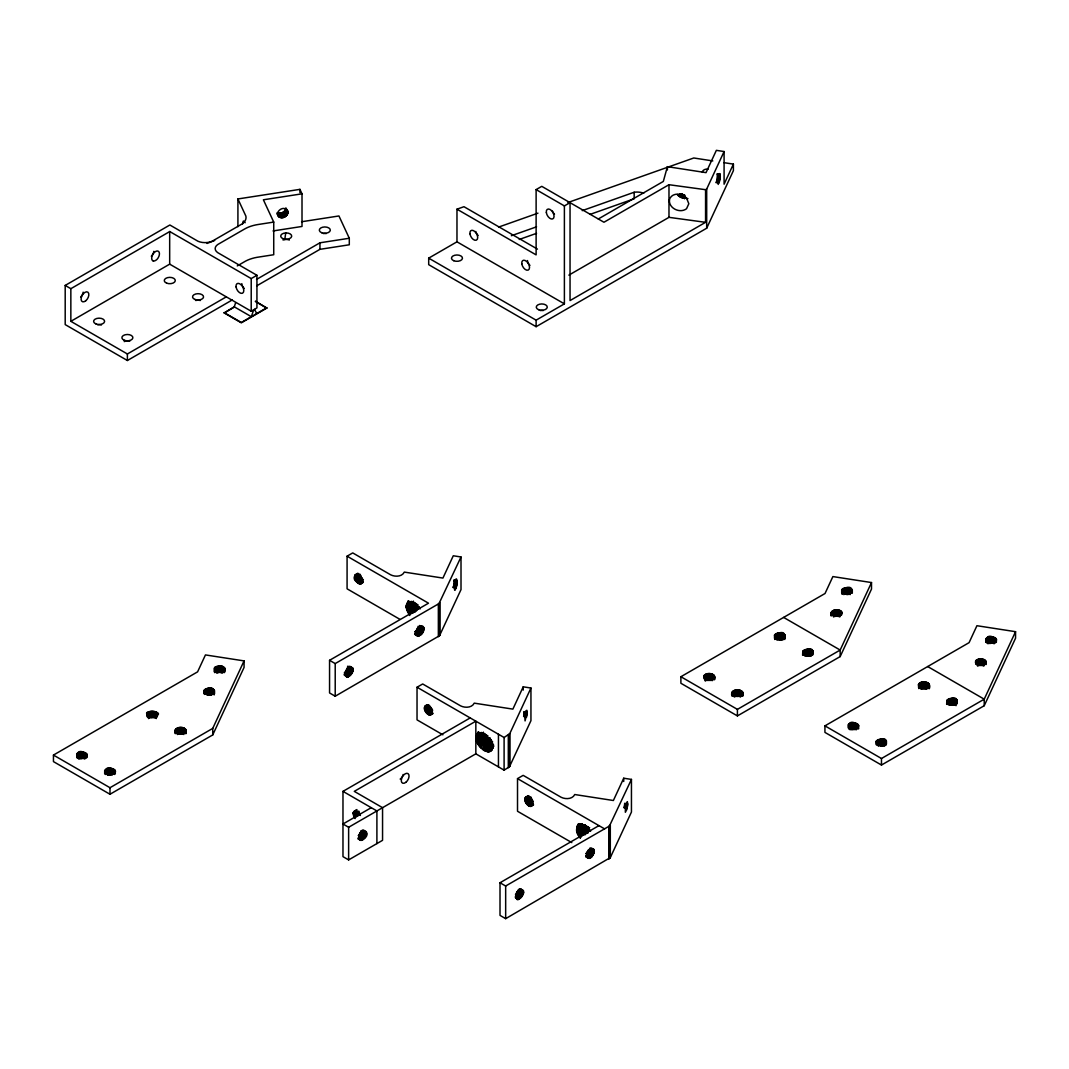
<?xml version="1.0" encoding="UTF-8"?>
<svg xmlns="http://www.w3.org/2000/svg" width="1069" height="1069" viewBox="0 0 1069 1069"><rect width="100%" height="100%" fill="white"/><g stroke="black" fill="none" stroke-linecap="round" stroke-linejoin="round"><path stroke-width="1.5" d="M175.182 730.327C175.877 735.058 185.431 735.058 186.126 730.327C184.015 725.263 172.804 726.88 175.182 733.588M237.919 226.695L237.919 198.954L299.935 189.36L302.006 193.823L302.006 226.454L273.049 230.944M299.935 192.62L299.935 189.36M470.186 717.927L342.975 791.367L342.975 856.643L348.628 859.904L382.555 840.328L382.555 807.683L354.28 791.367L475.839 721.187L475.839 753.832L504.1 770.148L509.459 766.767L530.946 720.666L530.946 688.022L523.222 686.832L512.879 709.121L474.262 703.148C471.883 707.972 464.855 708.025 460.592 705.861L422.683 683.973L417.03 687.233L417.03 719.878L442.887 734.804M723.887 162.648L733.401 164.118L733.401 170.639L706.689 228.218L536.117 326.686L428.696 264.671L428.696 258.15L456.971 241.821L456.971 209.19L463.973 206.705L537.453 249.117M598.306 218.985L663.328 181.436L667.403 166.67L706.021 172.643L716.364 150.341L724.087 151.544L724.087 184.189L733.401 164.118M627.69 803.808L626.982 809.233L625.352 812.28L625.352 805.411L627.356 801.643L627.69 803.808L624.603 803.327M720.319 176.773L719.624 173.592L717.687 179.418L718.208 184.429L720.319 176.773L717.205 176.652M409.828 615.517L406.247 607.459L408.238 600.898M476.159 737.69C478.618 726.145 493.637 739.454 492.475 747.111C490.003 758.656 474.997 745.36 476.159 737.69L478.685 732.238M586.4 826.096L580.28 837.949C570.165 827.232 583.113 817.451 590.582 831.348M353.184 670.303C346.383 655.391 341.091 691.75 353.184 670.303L347.532 667.043M360.266 840.314C377.076 834.582 356.338 822.609 359.785 840.034M414.692 634.184C419.315 639.596 426.331 630.697 423.003 626.327C418.62 624.71 414.318 632.073 417.044 635.534M457.158 583.086C455.942 566.476 451.906 605.802 457.158 583.086L454.098 582.258M523.623 892.749C516.821 877.823 511.543 914.182 523.623 892.749L519.387 890.29M594.297 851.94C594.698 845.232 587.362 850.109 586.146 853.556L591.144 857.405L591.798 856.817L594.297 851.94L590.048 849.494M360.881 583.915C344.071 578.182 364.81 566.209 361.362 583.634M355.095 818.573L353.211 812.814L356.886 809.567M424.446 707.838C425.449 701.411 433.105 708.319 432.223 712.328C431.208 718.742 423.551 711.847 424.446 707.838L428.682 705.393M524.946 799.224C525.948 792.797 533.605 799.706 532.709 803.714C531.707 810.128 524.051 803.233 524.946 799.224L529.182 796.779M242.623 223.902L243.171 221.377A13.79 2.913 81.2 0 1 243.505 221.042L245.162 222.726M280.038 217.421C273.771 214.856 280.319 206.491 285.356 208.829C291.623 211.395 285.076 219.773 280.038 217.421L277.218 212.637C280.693 214.441 285.744 211.849 285.931 207.84M284.782 239.55L285.717 232.922M682.824 194.371L681.995 193.903L681.341 197.591L687.942 198.607M360.934 830.733L360.761 831.588L366.413 834.849M682.877 195.654L682.971 198.206L683.719 194.705L684.641 198.593L685.256 196.188M87.19 755.355C73.828 767.048 73.828 743.102 87.19 754.808M115.465 771.123C102.103 759.431 102.103 783.377 115.465 771.671M150.97 711.219L150.97 717.74C174.688 711.273 132.489 708.025 151.905 717.446M203.738 691.068C217.114 679.376 217.114 703.322 203.738 691.616M214.254 668.232C213.626 672.682 219.933 671.933 222.713 672.976L222.713 666.455L220.989 665.987L215.069 667.23L214.254 671.492M225.038 669.328L223.448 671.292L220.04 672.214M714.626 677.011C712.996 681.113 704.458 681.06 703.669 676.463C705.794 671.399 717.005 673.016 714.626 679.724M742.888 696.039C745.748 687.795 729.085 687.795 731.944 696.039M742.888 693.327C741.191 697.309 733.641 697.309 731.944 693.327M774.504 635.12C782.855 649.564 791.915 624.831 774.504 635.12L774.504 638.38M802.779 651.435C811.13 665.88 820.177 641.159 802.779 651.435L802.605 655.244M831.174 613.272C832.804 617.374 841.343 617.334 842.118 612.724C840.007 607.66 828.796 609.29 831.174 615.985M841.691 589.888C850.042 604.332 859.088 579.612 841.691 589.888L841.691 593.148M858.674 726.145C845.312 737.851 845.312 713.892 858.674 725.597M876.152 741.365C884.504 755.823 893.564 731.089 876.152 741.365L876.152 744.639M929.349 688.61C932.208 681.594 920.69 679.51 918.391 684.788C919.18 689.398 927.705 689.438 929.349 685.349M946.827 700.569C955.178 715.014 964.238 690.293 946.827 700.569L946.666 704.377M996.522 639.569C983.159 627.864 983.159 651.809 996.522 640.117M352.329 672.909L346.677 669.635L351.848 673.737L346.196 670.463L351.3 674.499L345.648 671.238L347.345 667.898L353.011 671.158M423.003 632.1L417.351 628.839L422.522 632.928L416.87 629.668L421.961 633.703L416.309 630.443L418.019 627.102L423.671 630.363M255.424 301.177L266.822 308.086L241.313 322.811L224.209 312.936L234.245 306.816L235.674 302.661M253.714 309.769L251.349 316.691L234.245 306.816M417.872 609.41L418.874 606.524M490.765 739.401L484.31 750.558L488.827 737.57M587.816 833.285L589.313 828.956M414.972 612.27L417.712 604.56M487.651 735.606L482.72 749.489L488.399 737.65M585.411 834.702L588.15 826.992M412.888 612.617L416.175 603.678M486.128 734.724L481.197 748.14L487.504 735.472M583.327 835.049L586.627 826.11M410.389 614.087L414.799 602.595L409.186 614.675M484.751 733.641L479.781 746.563L485.914 734.71M580.28 837.949L585.237 825.027M412.928 603.036L408.599 613.793L414.598 602.555M483.482 732.546L478.538 744.839L484.551 733.615M583.367 825.468L579.037 836.225L585.037 824.987M409.614 601.767L406.554 609.21L410.255 601.74M479.553 732.813L476.507 740.256L480.208 732.786M580.053 824.199L577.006 831.642L580.708 824.172M680.766 194.478L679.817 196.749L681.341 197.591L682.329 195.44M411.953 601.606L407.583 611.962L413.422 601.299M481.892 732.666L477.522 743.022L483.375 732.345M582.391 824.039L578.022 834.408L583.139 825.068M408.759 601.647L406.247 607.459L409.146 601.633M478.712 732.693L476.186 738.519L479.099 732.693M579.198 824.079L576.685 829.905L579.585 824.065M491.967 744.692L488.84 751.801L492.542 744.438M410.603 601.54L406.821 610.118L411.605 601.513M411.765 613.499L416.108 603.597M480.542 732.586L476.774 741.178L481.544 732.572M480.462 747.378L486.061 734.644M493.263 744.265L490.083 751.507L493.477 744.505M581.042 823.972L577.273 832.564L582.044 823.958M582.204 835.931L586.547 826.03M492.128 741.151L487.437 751.748L492.622 741.819M493.05 746.469L491.099 750.852L493.116 746.563M408.184 601.566L406.247 605.869L408.371 601.553M478.124 732.612L476.186 736.915L478.311 732.599M577.982 825.428L576.685 828.301L578.102 825.428M586.747 852.875L592.413 856.135L587.309 852.1L592.961 855.374L587.79 851.271L588.177 850.403L593.829 853.677M587.482 852.207C585.05 854.946 587.522 860.732 591.144 857.405L586.894 854.959M491.192 739.601L485.901 751.32L491.099 741.859M406.367 608.328L409.521 601.366M476.306 739.374L479.473 732.425M479.139 745.721L484.618 733.708M493.49 746.282L491.847 749.877L493.531 746.256M576.806 830.76L579.959 823.811M579.639 837.107L585.104 825.094M490.618 751.226L493.384 745.253M491.513 750.398L493.651 745.721M212.744 734.924L212.744 728.39L244.066 660.896L205.448 654.923L197.591 671.853L53.45 755.075L53.45 761.609L109.987 794.254L212.744 734.924L244.066 667.417L244.066 660.896M406.207 606.644L408.732 601.192M461.006 556.976L461.006 589.607L439.506 635.721L335.212 696.213L329.559 692.953L329.559 660.308L335.212 663.582L439.012 603.584L461.006 556.976L453.283 555.773L442.927 578.075L404.323 572.102C401.944 576.926 394.902 576.979 390.639 574.801L352.73 552.914L347.078 556.187L347.078 588.819L399.926 619.339M706.689 228.218L706.689 189.053L724.087 151.544M478.03 732.212L476.507 735.525L477.883 732.653M484.31 750.558L490.19 737.891M417.03 687.233L504.1 737.503L509.806 733.575L530.946 688.022M578.316 824.065L577.006 826.912L578.369 824.039M576.645 829.076L579.184 823.624M598.947 825.629L500.011 882.753L500.011 915.385L505.664 918.659L610.305 857.605L631.445 812.052L631.445 779.408L623.721 778.219L613.379 800.507L574.761 794.534C572.383 799.358 565.341 799.412 561.091 797.247L523.169 775.359L517.516 778.62L517.516 811.264L571.808 842.599M500.011 882.753L505.664 886.014L609.45 826.016L631.445 779.408M871.502 582.552L840.167 650.046L840.167 656.58L737.41 715.909L680.886 683.265L680.886 676.73L825.027 593.509L832.885 576.579L871.502 582.552L871.502 589.072L840.167 656.58M1015.55 631.685L984.228 699.179L984.228 705.714L881.471 765.043L824.934 732.399L824.934 725.864L969.075 642.656L976.932 625.712L1015.55 631.685L1015.55 638.206L984.228 705.714M406.367 605.134L408.264 601.085M476.306 736.194L478.204 732.131M489.495 751.694L492.916 744.371M576.806 827.58L578.075 824.867M408.064 612.884L413.476 601.406M478.003 743.93L483.429 732.452M578.503 835.317L583.246 825.268M488.159 751.814L492.248 743.276M416.322 611.04L418.46 606.604M586.774 833.473L589.607 827.553M407.169 611.04L411.859 601.406M477.121 742.1L481.798 732.452M577.607 833.473L582.298 823.838M413.342 612.871L417.551 604.426M583.794 835.303L587.99 826.858M410.603 614.034L415.961 603.664M975.716 660.789C973.819 665.84 983.226 666.642 985.685 663.475C987.582 658.437 978.175 657.622 975.716 660.789L975.716 664.063M406.821 603.878C410.817 598.854 417.752 604.88 420.13 608.916M679.857 193.703L678.441 195.721L679.817 196.749L681.995 193.903M359.197 837.014L363.433 839.459L358.436 835.611L360.48 832.47L366.132 835.731M415.774 632.982L420.023 635.427L415.039 631.699L415.694 631.124L421.346 634.385M680.298 194.13L678.441 195.721L677.252 194.531M226.321 296.848L127.385 353.973L70.848 321.328L70.848 288.697L169.824 231.505M70.848 321.328L169.677 264.15L169.677 231.505L251.215 278.581L256.934 275.281L256.934 307.912L251.215 311.226L169.677 264.15M232.294 299.935L127.385 360.507L65.196 324.602L65.196 285.423L169.864 224.998L197.979 241.247A11.612 6.708 0 0 0 212.116 241.247L242.289 223.822A17.772 10.262 0 0 0 245.87 216.098L237.919 198.954M237.265 265.914L245.616 261.09A29.838 17.224 0 0 1 256.801 257.362L273.731 254.729L273.731 222.085L263.388 199.796L302.006 193.823M256.547 279.41L319.952 242.797L349.296 238.253L349.296 244.788L319.952 249.331L256.72 285.837M224.209 312.936L234.138 307.204M224.209 312.616L241.313 322.491L266.822 307.752M456.971 209.19L536.117 254.876L536.117 189.601L541.769 186.34L603.958 222.245L668.98 184.71L705.567 189.694L706.689 189.053M536.117 189.601L564.392 205.916L570.044 202.656L570.044 300.576L705.567 222.325L705.567 189.694M568.868 275.134L668.98 217.341L705.567 222.325M428.696 258.15L536.117 320.165L564.392 303.85L564.392 205.916M355.015 574.841L357.848 573.211M354.734 575.389L357.554 573.759M354.561 576.044L358.796 573.599M354.494 576.792L358.743 574.334M354.561 577.594L360.213 574.334L360.667 576.071L355.015 579.331M354.734 578.463L360.387 575.189M355.402 580.2L361.055 576.926L362.712 579.211L357.059 582.485M355.883 581.028L361.536 577.768M356.445 581.79L362.097 578.529M357.714 583.059L363.366 579.799M358.382 583.514L362.632 581.068M359.064 583.834L363.3 581.389M359.718 584.021L362.538 582.378M360.333 584.035L363.153 582.405M329.559 660.308L428.495 603.197L347.078 556.187M53.45 755.075L109.987 787.719L212.744 728.39M424.674 706.435L427.506 704.805M424.5 707.09L428.749 704.645M424.5 708.653L428.749 706.208M424.674 709.509L430.339 706.248M424.968 710.377L430.62 707.117L432.651 710.27L426.999 713.531M425.355 711.246L431.007 707.985M425.836 712.074L431.488 708.814M426.384 712.849L432.036 709.575M427.653 714.105L431.903 711.66M428.335 714.573L432.571 712.128M429.003 714.894L431.836 713.264M429.658 715.067L432.491 713.437M430.272 715.094L433.105 713.464M353.679 811.612L356.498 809.981M353.385 812.159L356.218 810.529M353.211 812.814L356.044 811.184M353.158 813.562L357.393 811.117M353.211 814.378L358.863 811.104M353.385 815.233L359.037 811.959L359.718 813.709L354.066 816.97M353.679 816.101L359.331 812.841M371.237 807.683L342.975 823.999L348.628 827.272L475.839 753.832M354.534 817.798L360.2 814.538M525.467 797.274L528.286 795.643M525.173 797.821L528.006 796.191M524.999 798.476L529.235 796.031M524.999 800.04L530.652 796.766L533.15 801.656L527.498 804.917M525.173 800.895L530.825 797.634M525.467 801.763L531.119 798.503M525.854 802.632L531.507 799.371M526.336 803.46L531.988 800.2M526.883 804.235L532.536 800.962M528.153 805.491L532.389 803.046M528.834 805.959L533.07 803.5M529.502 806.28L532.335 804.65M530.157 806.454L532.99 804.823M530.772 806.48L533.591 804.85M680.886 676.73L737.41 709.375L840.167 650.046L783.63 617.414M824.934 725.864L881.471 758.509L984.228 699.179L927.692 666.548M206.985 243.438L214.709 240.472M498.608 227.082L537.948 213.159M567.853 202.562L693.781 157.985L712.796 160.925M511.37 235.728L536.558 226.815M582.217 210.646L634.171 192.246A12.414 7.162 0 0 1 643.752 193.195M519.24 239.469L536.558 233.336M590.088 214.388L634.171 198.781L634.171 192.246M216.419 672.976L219.092 672.414L219.092 665.893M782.976 633.329L782.976 639.863L776.669 639.863L776.669 633.329M920.716 688.997L927.023 688.997L927.023 682.463M354.534 810.917L357.714 811.772L360.4 815.5M211.542 688.463L211.542 694.997L206.892 694.997L206.892 688.463M810.409 649.377L810.409 655.912L805.759 655.912L805.759 649.377M711.473 673.858L711.473 680.392L706.823 680.392L706.823 673.858M954.457 698.511L954.457 705.046L949.806 705.046L949.806 698.511M855.521 722.991L855.521 729.526L850.871 729.526L850.871 722.991M273.731 222.085L258.057 224.517A29.838 17.224 0 0 0 244.681 228.966L217.769 244.507A10.904 6.294 0 0 0 217.769 252.672L256.934 275.281M301.565 221.751L338.94 215.965L349.296 238.253M111.403 768.33L111.403 774.865L108.557 774.865L108.557 768.33M882.887 739.12L882.887 745.654L880.041 745.654L880.041 739.12M848.412 587.643L848.412 594.164L846.514 594.07L846.514 587.549M717.005 178.496L720.145 178.603M717.125 177.561L720.252 177.668M716.845 179.445L720.012 179.539M716.658 180.354L719.825 180.474M717.246 175.797L720.346 175.944M716.444 181.209L719.624 181.369M717.232 175.022L720.319 175.209M716.217 181.984L719.397 182.171M717.192 174.367L720.252 174.594M715.976 182.652L719.17 182.893M717.099 173.819L720.145 174.113M454.138 580.16L457.225 580.641L454.111 579.919M454.165 580.895L457.251 581.376L454.151 580.601M454.138 581.723L457.225 582.204L454.151 581.389M453.964 583.554L457.064 584.021L454.018 583.18M453.831 584.502L456.917 584.97L453.884 584.115M453.657 585.424L456.744 585.906L453.724 585.05M453.456 586.32L456.543 586.787L453.537 585.959M453.229 587.135L456.316 587.603L453.309 586.801M524.104 711.941L527.204 712.422L525.066 720.907L524.679 714.947L525.774 711.005L526.87 710.257L527.204 712.422L524.104 711.647M524.091 712.769L527.177 713.25L524.091 712.435M524.024 713.664L527.111 714.145L524.051 713.304M523.917 714.6L527.004 715.081L523.957 714.226M523.77 715.549L526.87 716.03L523.837 715.174M523.596 716.484L526.683 716.952L523.676 716.11M624.577 804.155L627.677 804.636L624.59 803.821M624.523 805.051L627.61 805.532L624.55 804.69M624.416 805.986L627.503 806.467L624.456 805.612M624.269 806.935L627.356 807.416L624.323 806.561M624.096 807.87L627.182 808.338L624.162 807.496M453.082 587.562L456.075 588.324M222.713 666.455L225.038 668.78M456.971 241.821L564.392 303.85M255.424 301.498L266.822 308.086M65.196 285.423L70.848 288.697M420.852 625.659L423.671 627.289M419.609 625.499L423.845 627.944M419.663 626.247L423.912 628.692M418.193 626.247L423.845 629.507M417.738 627.971L423.391 631.231M415.039 631.699L420.692 634.973L415.694 631.124M415.106 633.302L419.342 635.748L415.614 633.062M415.868 634.291L418.687 635.921L414.946 633.342M415.253 634.318L418.073 635.948M350.178 666.455L353.011 668.098M348.935 666.294L353.184 668.753M347.585 666.228L353.238 669.488M347.064 668.78L352.717 672.04M350.685 675.18L345.033 671.92L350.031 675.768L344.378 672.508L349.349 676.223L345.113 673.777M344.432 674.098L348.681 676.543L344.94 673.858M345.193 675.087L348.026 676.717L344.271 674.138M344.579 675.114L347.412 676.744L344.886 675.1M517.516 778.62L604.6 828.889M591.291 848.091L594.11 849.735M590.048 847.931L594.297 850.389M590.115 848.679L594.351 851.124M588.458 849.534L594.11 852.795M587.79 851.271L593.442 854.532M586.146 853.556L591.798 856.817M586.226 855.414L590.462 857.859L586.734 855.066M586.961 856.55L589.794 858.18L586.053 855.494M586.306 856.723L589.139 858.354L586.64 856.643M585.692 856.75L588.525 858.38M520.616 888.9L523.449 890.53M519.387 888.74L523.623 891.185M519.44 889.475L523.676 891.934M517.797 890.33L523.449 893.604M523.155 894.472L517.503 891.212L516.086 893.671L521.739 896.944L516.634 892.909L522.287 896.169L517.115 892.081L522.768 895.341M342.975 791.367L376.903 810.943L376.903 843.588M521.124 897.626L515.472 894.365L520.469 898.201L516.233 895.755M515.552 896.21L519.788 898.655L516.06 895.875M516.287 897.345L519.12 898.989L515.392 896.29M515.632 897.532L518.465 899.163L515.966 897.439M363.594 830.145L366.413 831.789M362.351 829.985L366.587 832.444M362.404 830.733L366.654 833.179M362.351 831.548L366.587 833.994M365.745 836.599L360.093 833.326L365.264 837.428L359.612 834.154L364.703 838.19L359.05 834.929M358.436 835.611L364.088 838.871M358.529 837.468L362.765 839.913L359.024 837.121M359.264 838.604L362.084 840.234L358.356 837.548M358.609 838.777L361.429 840.408L358.93 838.697M357.995 838.804L360.814 840.434L358.302 838.791M414.972 634.251L417.525 635.814M344.298 675.047L346.85 676.624M515.325 897.532L517.85 899.176M282.443 212.597L285.356 216.606M283.285 212.143L286.104 216.032M281.548 212.945L284.514 217.06M284.047 211.582L286.759 215.377M280.626 213.159L283.619 217.408M284.701 210.927L287.294 214.655M279.704 213.225L282.697 217.608M285.223 210.205L287.681 213.894M278.809 213.172L281.775 217.688M285.623 209.43L287.922 213.092M277.967 212.958L280.88 217.622M285.851 208.642L288.002 212.303M254.422 309.369L256.801 313.551M277.245 213.412L279.29 217.087M286.599 209.07L287.922 211.542M277.325 214.134L278.635 216.646M996.361 639.021L996.361 642.282M996.027 638.5L996.027 641.761M995.546 638.019L995.546 642.91M994.932 637.592L994.932 642.496M994.197 637.244L994.197 643.765M993.368 636.964L993.368 643.498M992.473 636.777L992.473 643.297M991.524 636.683L991.524 643.204M990.562 636.683L990.562 643.204M989.627 636.777L989.627 643.297M988.718 636.964L988.718 643.498M987.89 637.244L987.89 643.765M987.155 637.592L987.155 642.496M986.54 638.019L986.54 642.91M986.059 638.5L986.059 641.761M986.006 661.31L986.006 664.571M985.738 639.021L985.738 642.282M985.685 660.789L985.685 664.063M985.204 660.308L985.204 663.582M984.589 659.894L984.589 664.784M983.854 659.533L983.854 666.067M983.026 659.252L983.026 665.787M982.117 659.065L982.117 665.599M981.182 658.972L981.182 665.506M980.22 658.972L980.22 665.506M979.271 659.065L979.271 665.599M978.376 659.252L978.376 665.787M977.547 659.533L977.547 666.067M976.812 659.894L976.812 664.784M976.197 660.308L976.197 663.582M957.116 700.048L957.116 703.308M956.635 699.567L956.635 704.471M956.02 699.139L956.02 705.674M955.285 698.792L955.285 705.313M953.561 698.324L953.561 704.859M952.613 698.231L952.613 704.752M951.651 698.231L951.651 704.752M950.715 698.324L950.715 704.859M948.978 698.792L948.978 705.313M948.243 699.139L948.243 704.043M947.628 699.567L947.628 704.471M947.147 700.048L947.147 703.308M929.175 684.254L929.175 687.514M928.854 683.732L928.854 688.623M928.373 683.251L928.373 688.142M927.758 682.824L927.758 687.728M926.195 682.196L926.195 688.717M925.286 682.009L925.286 688.53M924.351 681.902L924.351 688.436M923.389 681.902L923.389 688.436M922.44 682.009L922.44 688.53M921.545 682.196L921.545 688.717M920.716 682.463L920.716 687.367M919.981 682.824L919.981 687.728M919.367 683.251L919.367 688.142M918.886 683.732L918.886 688.623M918.565 684.254L918.565 687.514M886.442 740.844L886.442 744.118M885.974 740.376L885.974 745.267M885.359 739.948L885.359 744.839M884.624 739.588L884.624 746.122M883.796 739.32L883.796 745.841M881.952 739.026L881.952 745.561M881.471 758.509L881.471 765.043M880.99 739.026L880.99 745.561M879.146 739.32L879.146 745.841M878.317 739.588L878.317 746.122M877.582 739.948L877.582 744.839M876.968 740.376L876.968 745.267M876.486 740.844L876.486 744.118M858.514 725.049L858.674 728.858M858.18 724.528L858.18 727.789M857.699 724.047L857.699 728.951M857.084 723.619L857.084 728.524M856.349 723.272L856.349 729.793M854.625 722.804L854.625 729.339M853.677 722.711L853.677 729.232M852.715 722.711L852.715 729.232M852.3 589.888L852.3 593.148M851.98 589.366L851.98 592.627M851.779 722.804L851.779 729.339M851.499 588.885L851.499 592.146M850.884 588.458L850.884 593.362M850.149 588.11L850.149 594.631M850.042 723.272L850.042 729.793M849.321 587.83L849.321 594.364M849.307 723.619L849.307 728.524M848.692 724.047L848.692 728.951M848.211 724.528L848.211 727.789M847.476 587.549L847.476 594.07M845.579 587.643L845.579 594.164M844.67 587.83L844.67 594.364M843.842 588.11L843.842 594.631M843.107 588.458L843.107 593.362M842.492 588.885L842.492 593.776M842.011 589.366L842.011 594.257M841.637 611.655L841.637 614.929M841.156 611.174L841.156 614.448M840.541 610.76L840.541 615.65M839.806 610.399L839.806 616.933M838.978 610.118L838.978 616.653M838.069 609.931L838.069 616.466M837.134 609.838L837.134 616.372M836.172 609.838L836.172 616.372M835.223 609.931L835.223 616.466M834.328 610.118L834.328 616.653M833.499 610.399L833.499 616.933M832.764 610.76L832.764 615.65M832.15 611.174L832.15 614.448M831.669 611.655L831.669 614.929M831.335 612.176L831.335 615.437M813.068 650.914L813.068 654.175M812.587 650.433L812.587 655.337M811.972 650.005L811.972 654.909M811.237 649.658L811.237 656.179M809.514 649.19L809.514 655.725M808.565 649.097L808.565 655.618M807.603 649.097L807.603 655.618M806.667 649.19L806.667 655.725M804.93 649.658L804.93 656.179M804.195 650.005L804.195 654.909M803.581 650.433L803.581 655.337M803.1 650.914L803.1 654.175M785.127 635.12L785.127 638.38M784.793 634.598L784.793 639.489M784.325 634.117L784.325 639.008M783.697 633.69L783.697 638.581M782.134 633.062L782.134 639.583M781.239 632.875L781.239 639.396M780.29 632.768L780.29 639.302M779.341 632.768L779.341 639.302M778.392 632.875L778.392 639.396M777.497 633.062L777.497 639.583M775.934 633.69L775.934 638.581M775.319 634.117L775.319 639.008M774.838 634.598L774.838 639.489M742.728 692.231L742.728 695.505M742.394 691.71L742.394 694.984M741.913 691.242L741.913 696.133M741.298 690.815L741.298 695.705M740.563 690.454L740.563 696.988M739.735 690.173L739.735 696.707M738.839 689.986L738.839 696.52M737.891 689.893L737.891 696.427L736.942 696.427L736.942 689.893M737.41 709.375L737.41 715.909M735.993 689.986L735.993 696.52M735.098 690.173L735.098 696.707M734.256 690.454L734.256 696.988M733.534 690.815L733.534 695.705M732.906 691.242L732.906 696.133M732.439 691.71L732.439 694.984M732.105 692.231L732.105 695.505M714.453 675.915L714.453 679.176M714.132 675.394L714.132 678.655M713.651 674.913L713.651 679.817M713.036 674.486L713.036 679.39M712.301 674.138L712.301 680.659M710.564 673.67L710.564 680.205M709.629 673.577L709.629 680.098M708.667 673.577L708.667 680.098M707.731 673.67L707.731 680.205M705.994 674.138L705.994 680.659M705.259 674.486L705.259 681.02M704.645 674.913L704.645 679.817M704.164 675.394L704.164 678.655M684.641 194.919L684.641 198.593M668.98 184.71L668.98 217.341M667.403 166.67L667.403 169.931M623.721 778.219L623.721 781.479M610.305 824.961L610.305 857.605M609.958 858.153L609.958 825.509L608.795 826.471L608.795 859.102M609.45 826.016L609.45 858.661M536.117 320.165L536.117 326.686M523.222 686.832L523.222 690.093M509.806 733.575L509.806 766.219M509.459 766.767L509.459 734.122L508.309 735.084L508.309 767.716M508.951 734.63L508.951 767.275M505.664 886.014L505.664 918.659M504.1 737.503L504.1 770.148M498.448 734.243L498.448 766.887M439.853 602.528L439.853 635.173M439.506 635.721L439.506 603.076L438.357 604.025L438.357 636.67M439.012 603.584L439.012 636.229M348.628 827.272L348.628 859.904M335.212 663.582L335.212 696.213M319.952 242.797L319.952 249.331M251.215 278.581L251.215 311.226M224.878 668.232L224.878 671.492M224.543 667.711L224.543 672.601M224.062 667.23L224.062 672.12M223.448 666.802L223.448 671.706M221.884 666.174L221.884 672.708M220.989 665.987L220.989 672.508M220.04 665.893L220.04 672.414M218.143 665.987L218.143 672.508M217.248 666.174L217.248 672.708M216.419 666.455L216.419 671.345M215.684 666.802L215.684 671.706M215.069 667.23L215.069 672.12M214.588 667.711L214.588 672.601M214.535 690.521L214.535 693.781M214.201 689.999L214.201 694.903M213.72 689.518L213.72 694.422M213.105 689.104L213.105 693.995M212.37 688.743L212.37 693.634M210.646 688.276L210.646 694.81M209.698 688.182L209.698 694.716M208.736 688.182L208.736 694.716M207.8 688.276L207.8 694.81M206.063 688.743L206.063 693.634M205.328 689.104L205.328 693.995M204.713 689.518L204.713 694.422M204.232 689.999L204.232 693.273M203.912 690.521L203.912 693.781M186.126 730.327L186.126 733.588M185.966 729.78L185.966 733.04M185.632 729.258L185.632 732.519M185.164 728.777L185.164 733.681M184.536 728.35L184.536 733.254M183.801 728.002L183.801 734.523M182.973 727.722L182.973 734.256M182.077 727.535L182.077 734.056M181.129 727.441L181.129 733.962M180.18 727.441L180.18 733.962M179.231 727.535L179.231 734.056M178.336 727.722L178.336 734.256M177.507 728.002L177.507 734.523M176.773 728.35L176.773 733.254M176.158 728.777L176.158 733.681M175.677 729.258L175.677 732.519M175.343 729.78L175.343 733.04M157.37 712.943L157.37 716.203M156.889 712.462L156.889 717.352M156.274 712.034L156.274 718.568M155.54 711.673L155.54 718.208M154.711 711.406L154.711 717.927M153.816 711.219L153.816 717.74L152.867 717.646L152.867 711.112M151.905 711.112L151.905 717.646M150.061 711.406L150.061 717.927M149.232 711.673L149.232 718.208M148.497 712.034L148.497 718.568M147.883 712.462L147.883 717.352M147.402 712.943L147.402 716.203M147.081 713.464L147.081 716.724M127.385 353.973L127.385 360.507M115.292 770.575L115.292 773.849M114.971 770.054L114.971 773.328M114.49 769.573L114.49 774.477M113.875 769.159L113.875 774.05M113.14 768.798L113.14 773.702M112.312 768.517L112.312 775.052M110.468 768.237L110.468 774.771M109.987 787.719L109.987 794.254M109.506 768.237L109.506 774.771M107.662 768.517L107.662 775.052M106.833 768.798L106.833 773.702M106.098 769.159L106.098 774.05M105.484 769.573L105.484 774.477M105.003 770.054L105.003 773.328M104.682 770.575L104.682 773.849M87.03 754.26L87.03 757.52M86.696 753.739L86.696 756.999M86.215 753.257L86.215 758.162M85.6 752.83L85.6 757.734M84.865 752.482L84.865 759.003M84.037 752.202L84.037 758.736M83.141 752.015L83.141 758.549M82.193 751.921L82.193 758.442L81.244 758.442L81.244 751.921M80.295 752.015L80.295 758.549M79.4 752.202L79.4 758.736M78.571 752.482L78.571 759.003M77.837 752.83L77.837 757.734M77.209 753.257L77.209 758.162M76.741 753.739L76.741 756.999M403.16 774.464A5.492 3.167 -60 0 1 402.492 776.214M402.011 777.043A5.492 3.167 -60 0 1 401.45 777.804M400.835 778.499A5.492 3.167 -60 0 1 400.18 779.074M478.124 235.487A5.492 3.167 60 0 1 475.799 231.465M529.957 265.419A5.492 3.167 60 0 1 527.458 260.542M540.353 310.571A5.492 3.167 0 0 1 543.199 310.571M702.413 172.39A5.492 3.167 0 0 1 708.359 168.955M554.504 214.228A5.492 3.167 60 0 1 552.473 211.074M323.399 233.577A5.492 3.167 0 0 1 326.232 233.577M195.734 300.509A5.492 3.167 0 0 1 200.384 300.509M83.155 292.158A5.492 3.167 -60 0 1 80.656 297.035M153.054 260.876A5.492 3.167 -60.1 0 1 152.747 254.542A5.492 3.167 -60.1 0 1 158.386 251.295A5.492 3.167 -60.1 0 1 158.052 258.003A5.452 3.14 -60.1 0 1 156.221 260.034L154.871 260.809A5.452 3.14 -60.1 0 1 153.081 260.863M124.231 341.586A5.492 3.167 0 0 1 129.71 341.305M153.816 251.362A5.492 3.167 -60 0 1 152.479 254.796A5.452 3.154 -60 0 1 151.317 256.239M97.693 324.802A5.492 3.167 0 0 1 101.435 324.989M283.044 240.017A5.492 3.167 0 0 1 289.352 240.017M244.293 288.523A5.492 3.167 60 0 1 242.65 286.238M242.262 285.37A5.492 3.167 60 0 1 241.794 283.632M669.408 200.291C668.913 208.014 678.855 213.025 685.282 209.537A12.574 9.995 22.2 0 0 686.592 208.629L688.824 203.725L686.592 198.219A12.574 9.995 22.2 0 0 685.282 196.963C681.1 193.342 673.216 192.741 670.116 198.032A9.968 7.924 22.2 0 0 669.408 200.291M405.846 782.334A5.492 3.167 -60 0 0 408.144 773.702A5.492 3.167 -60 0 0 401.516 778.887A5.492 3.167 -60 0 0 405.846 782.334M546.353 212.611A5.492 3.167 60 0 0 552.673 218.918A5.492 3.167 60 0 0 551.51 210.593A5.492 3.167 60 0 0 546.353 212.611M469.972 233.87A5.492 3.167 60 0 0 476.293 240.191A5.492 3.167 60 0 0 475.13 231.853A5.492 3.167 60 0 0 469.972 233.87M521.806 263.802A5.492 3.167 60 0 0 528.139 270.11A5.492 3.167 60 0 0 526.964 261.785A5.492 3.167 60 0 0 521.806 263.802M453.817 260.742A5.492 3.167 0 0 0 462.449 258.417A5.492 3.167 0 0 0 454.646 255.277A5.492 3.167 0 0 0 453.817 260.742M538.616 309.703A5.492 3.167 0 0 0 547.248 307.391A5.492 3.167 0 0 0 539.444 304.237A5.492 3.167 0 0 0 538.616 309.703M283.044 238.681A5.492 3.167 0 0 0 291.677 236.369A5.492 3.167 0 0 0 283.873 233.216A5.492 3.167 0 0 0 283.044 238.681M321.662 232.708A5.492 3.167 0 0 0 330.294 230.396A5.492 3.167 0 0 0 322.491 227.243A5.492 3.167 0 0 0 321.662 232.708M194.905 299.454A5.492 3.167 0 0 0 203.524 297.129A5.492 3.167 0 0 0 195.734 293.975A5.492 3.167 0 0 0 194.905 299.454M95.969 323.934A5.492 3.167 0 0 0 104.588 321.609A5.492 3.167 0 0 0 96.798 318.455A5.492 3.167 0 0 0 95.969 323.934M124.231 340.249A5.492 3.167 0 0 0 132.863 337.938A5.492 3.167 0 0 0 125.06 334.784A5.492 3.167 0 0 0 124.231 340.249M166.63 283.138A5.492 3.167 0 0 0 175.263 280.813A5.492 3.167 0 0 0 167.459 277.659A5.492 3.167 0 0 0 166.63 283.138M236.075 286.946A5.492 3.167 60 0 0 242.396 293.253A5.492 3.167 60 0 0 241.233 284.929A5.492 3.167 60 0 0 236.075 286.946M85.64 300.87A5.492 3.167 -60.1 0 0 87.939 292.238A5.492 3.167 -60.1 0 0 81.324 297.423A5.492 3.167 -60.1 0 0 85.64 300.87"/></g></svg>
